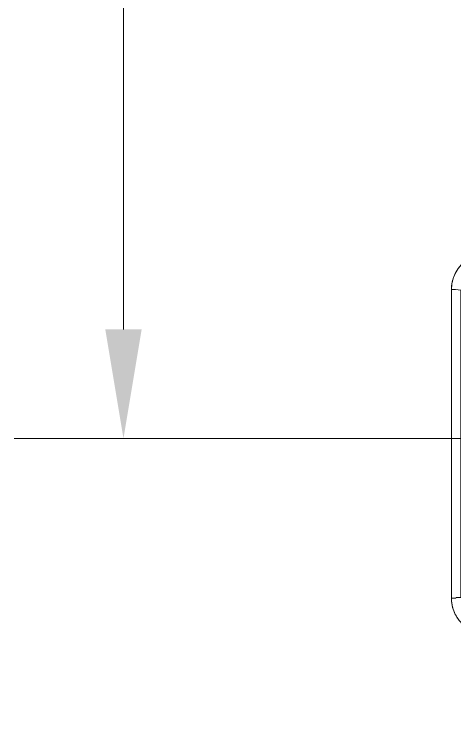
# Model space of a CAD drawing. Header units: inches. Extents: x 1518 to 2565, y 62 to 679.
# Drawn here: x 2055.06 to 2068.67, y 529.26 to 551.4 of the extents above; entities that cross this region are included whole.
import ezdxf

# ---------------------------------------------------------------- set-up
doc = ezdxf.new("R2010")
doc.units = ezdxf.units.IN
doc.header["$LTSCALE"] = 50
doc.header["$MEASUREMENT"] = 0
for name, color, linetype, lineweight in [('E2-ECOFEET', 254, 'Continuous', 5), ('ECOFEET', 254, 'Continuous', 5), ('T-TEXT', 1, 'Continuous', 20), ('TEXT', 1, 'Continuous', 20)]:
    doc.layers.add(name, color=color, linetype=linetype, lineweight=lineweight)
doc.styles.add('mytext', font='romans.shx')
doc.dimstyles.new('DECIMAL', dxfattribs={"dimscale": 27, "dimtxt": 0.125, "dimasz": 0.125, "dimexe": 0.125, "dimexo": 0.0625, "dimgap": 0.09, "dimtad": 0, "dimtih": 1, "dimtoh": 1, "dimzin": 4, "dimdsep": 46, "dimtxsty": 'mytext', "dimcen": 0, "dimazin": 3, "dimtfac": 1, "dimtofl": 0, "dimtmove": 0, "dimatfit": 3, "dimldrblk": 'DOT', "dimfxl": 1, "dimtolj": 1, "dimtzin": 0, "dimarcsym": 0})

# ---------------------------------------------------------------- blocks, each defined once
blk = doc.blocks.new('Z1')
at = {"layer": 'ECOFEET', "color": 1, "linetype": 'Continuous'}
blk.add_lwpolyline([(-60.787, 76.293), (-60.913, 76.293), (-60.913, 66.745), (-60.787, 66.745), (-60.753, 66.76), (-60.625, 66.76), (-60.625, 76.278)], close=True, dxfattribs=at)
for points, knots in [([(-56.648, 80.579), (-56.666, 80.572), (-56.712, 80.553), (-56.774, 80.522), (-56.836, 80.485), (-56.889, 80.45), (-56.944, 80.409), (-56.979, 80.379), (-56.996, 80.363), (-58.181, 79.28), (-59.367, 78.198), (-60.553, 77.115), (-60.58, 77.088), (-60.627, 77.043), (-60.675, 76.983), (-60.745, 76.891), (-60.786, 76.811), (-60.821, 76.742), (-60.835, 76.706), (-60.859, 76.647), (-60.88, 76.573), (-60.906, 76.46), (-60.911, 76.37), (-60.915, 76.293), (-60.915, 73.11), (-60.915, 69.928), (-60.915, 66.745)], [0, 0, 0, 0, 0.139056, 0.368693, 0.499693, 0.666371, 0.833142, 1, 1, 1, 2, 2, 2, 2.250507, 2.41616, 2.500773, 3, 3, 3, 3.249904, 3.414986, 3.499975, 4, 4, 4, 5, 5, 5, 5]), ([(-60.553, 77.115), (-60.552, 77.114), (-60.552, 77.114), (-60.551, 77.113), (-60.582, 77.083), (-60.645, 77.021), (-60.735, 76.903), (-60.818, 76.756), (-60.876, 76.593), (-60.907, 76.437), (-60.911, 76.341), (-60.913, 76.293), (-60.914, 76.293), (-60.914, 76.293), (-60.915, 76.293)], [0, 0, 0, 0, 1, 1, 1, 1.141275, 1.284534, 1.483577, 1.688392, 1.842899, 2, 2, 2, 3, 3, 3, 3]), ([(-60.433, 66.033), (-60.432, 66.034), (-60.43, 66.036), (-60.429, 66.037), (-60.427, 66.04), (-60.425, 66.042), (-60.422, 66.044), (-60.42, 66.047), (-60.417, 66.051), (-60.414, 66.054), (-60.41, 66.058), (-60.406, 66.062), (-60.403, 66.066), (-60.399, 66.07), (-60.395, 66.075), (-60.39, 66.079), (-60.386, 66.084), (-60.381, 66.09), (-60.376, 66.095), (-60.372, 66.1), (-60.367, 66.105), (-60.362, 66.111), (-60.357, 66.116), (-60.352, 66.122), (-60.346, 66.127), (-59.168, 65.051), (-57.989, 63.974), (-56.81, 62.897), (-56.815, 62.892), (-56.82, 62.886), (-56.825, 62.881), (-56.83, 62.875), (-56.835, 62.87), (-56.84, 62.865), (-56.845, 62.859), (-56.849, 62.854), (-56.854, 62.849), (-56.858, 62.845), (-56.862, 62.84), (-56.867, 62.836), (-56.87, 62.832), (-56.874, 62.828), (-56.877, 62.824), (-56.88, 62.821), (-56.883, 62.817), (-56.886, 62.814), (-56.888, 62.812), (-56.89, 62.81), (-56.893, 62.807), (-56.894, 62.806), (-56.895, 62.804), (-56.896, 62.803), (-56.901, 62.792), (-56.905, 62.78), (-56.909, 62.769), (-58.095, 63.852), (-59.281, 64.935), (-60.466, 66.018), (-60.468, 66.017), (-60.469, 66.015), (-60.47, 66.014), (-60.472, 66.012), (-60.474, 66.009), (-60.477, 66.007), (-60.479, 66.004), (-60.482, 66.001), (-60.485, 65.997), (-60.489, 65.994), (-60.492, 65.99), (-60.496, 65.986), (-60.5, 65.981), (-60.504, 65.977), (-60.508, 65.972), (-60.513, 65.967), (-60.517, 65.962), (-60.522, 65.958), (-60.527, 65.952), (-60.531, 65.947), (-60.536, 65.942), (-60.541, 65.936), (-60.546, 65.931), (-60.551, 65.925), (-60.586, 65.959), (-60.654, 66.026), (-60.748, 66.155), (-60.829, 66.307), (-60.881, 66.468), (-60.908, 66.614), (-60.911, 66.702), (-60.913, 66.745), (-60.914, 66.745), (-60.914, 66.745), (-60.915, 66.745), (-60.914, 66.707), (-60.912, 66.643), (-60.901, 66.566), (-60.88, 66.453), (-60.848, 66.368), (-60.821, 66.296), (-60.804, 66.261), (-60.777, 66.204), (-60.736, 66.138), (-60.67, 66.043), (-60.607, 65.979), (-60.553, 65.924), (-59.367, 64.841), (-58.181, 63.758), (-56.996, 62.675)], [0, 0, 0, 0, 1, 1, 1, 2, 2, 2, 3, 3, 3, 4, 4, 4, 5, 5, 5, 6, 6, 6, 7, 7, 7, 8, 8, 8, 9, 9, 9, 10, 10, 10, 11, 11, 11, 12, 12, 12, 13, 13, 13, 14, 14, 14, 15, 15, 15, 16, 16, 16, 17, 17, 17, 18, 18, 18, 19, 19, 19, 20, 20, 20, 21, 21, 21, 22, 22, 22, 23, 23, 23, 24, 24, 24, 25, 25, 25, 26, 26, 26, 27, 27, 27, 27.1571, 27.311606, 27.516422, 27.715466, 27.858724, 28, 28, 28, 29, 29, 29, 29.250499, 29.416154, 29.500773, 30, 30, 30, 30.249899, 30.414983, 30.499974, 31, 31, 31, 32, 32, 32, 32])]:
    blk.add_open_spline(points, degree=3, knots=knots, dxfattribs=at)
blk = doc.blocks.new('*D216')
at = {"layer": 'Defpoints', "color": 0, "linetype": 'Continuous', "transparency": 16777216}
for p in [(22.409, 147.565), (-10.195, 82.065), (22.409, 82.065)]:
    blk.add_point(p, dxfattribs=at)
at = {"layer": 'T-TEXT', "color": 0, "linetype": 'Continuous', "lineweight": -2, "transparency": 16777216}
for p, q in [((20.722, 147.565), (-13.57, 147.565)), ((-10.195, 144.19), (-10.195, 122.542)), ((-10.195, 85.44), (-10.195, 114.307)), ((20.722, 82.065), (-13.57, 82.065))]:
    blk.add_line(p, q, dxfattribs=at)
at = {"layer": 'T-TEXT', "color": 0, "linetype": 'Continuous', "transparency": 16777216}
for points in [[(-10.758, 144.19), (-9.633, 144.19), (-10.195, 147.565)], [(-10.758, 85.44), (-9.633, 85.44), (-10.195, 82.065)]]:
    blk.add_solid(points, dxfattribs=at)
at = {"layer": 'T-TEXT', "color": 0, "linetype": 'Continuous', "lineweight": 0, "transparency": 16777216, "insert": (-10.195, 120.112), "char_height": 3.375, "attachment_point": 2, "style": 'mytext'}
blk.add_mtext('\\A1;65.54', dxfattribs=at)
blk = doc.blocks.new('_Dot')
blk = doc.blocks.new('*U215')
at = {"layer": 'E2-ECOFEET'}
blk.add_blockref('Z1', (60.859, 10.38), dxfattribs=at)
at = {"layer": 'T-TEXT', "linetype": 'Continuous', "lineweight": 0}
dim = blk.add_linear_dim(base=(-10.195, 82.065), p1=(22.409, 147.565), p2=(22.409, 82.065), angle=90, text='65.54', dimstyle='DECIMAL', dxfattribs=at)
dim.commit()
dim.dimension.update_dxf_attribs({"geometry": '*D216', "text_midpoint": (-10.195, 118.425), "dimtype": 160})

msp = doc.modelspace()

# ---------------------------------------------------------------- block references
at = {"layer": 'TEXT'}
msp.add_blockref('*U215', (2068.627, 456.206), dxfattribs=at)

doc.saveas('drawing.dxf')
